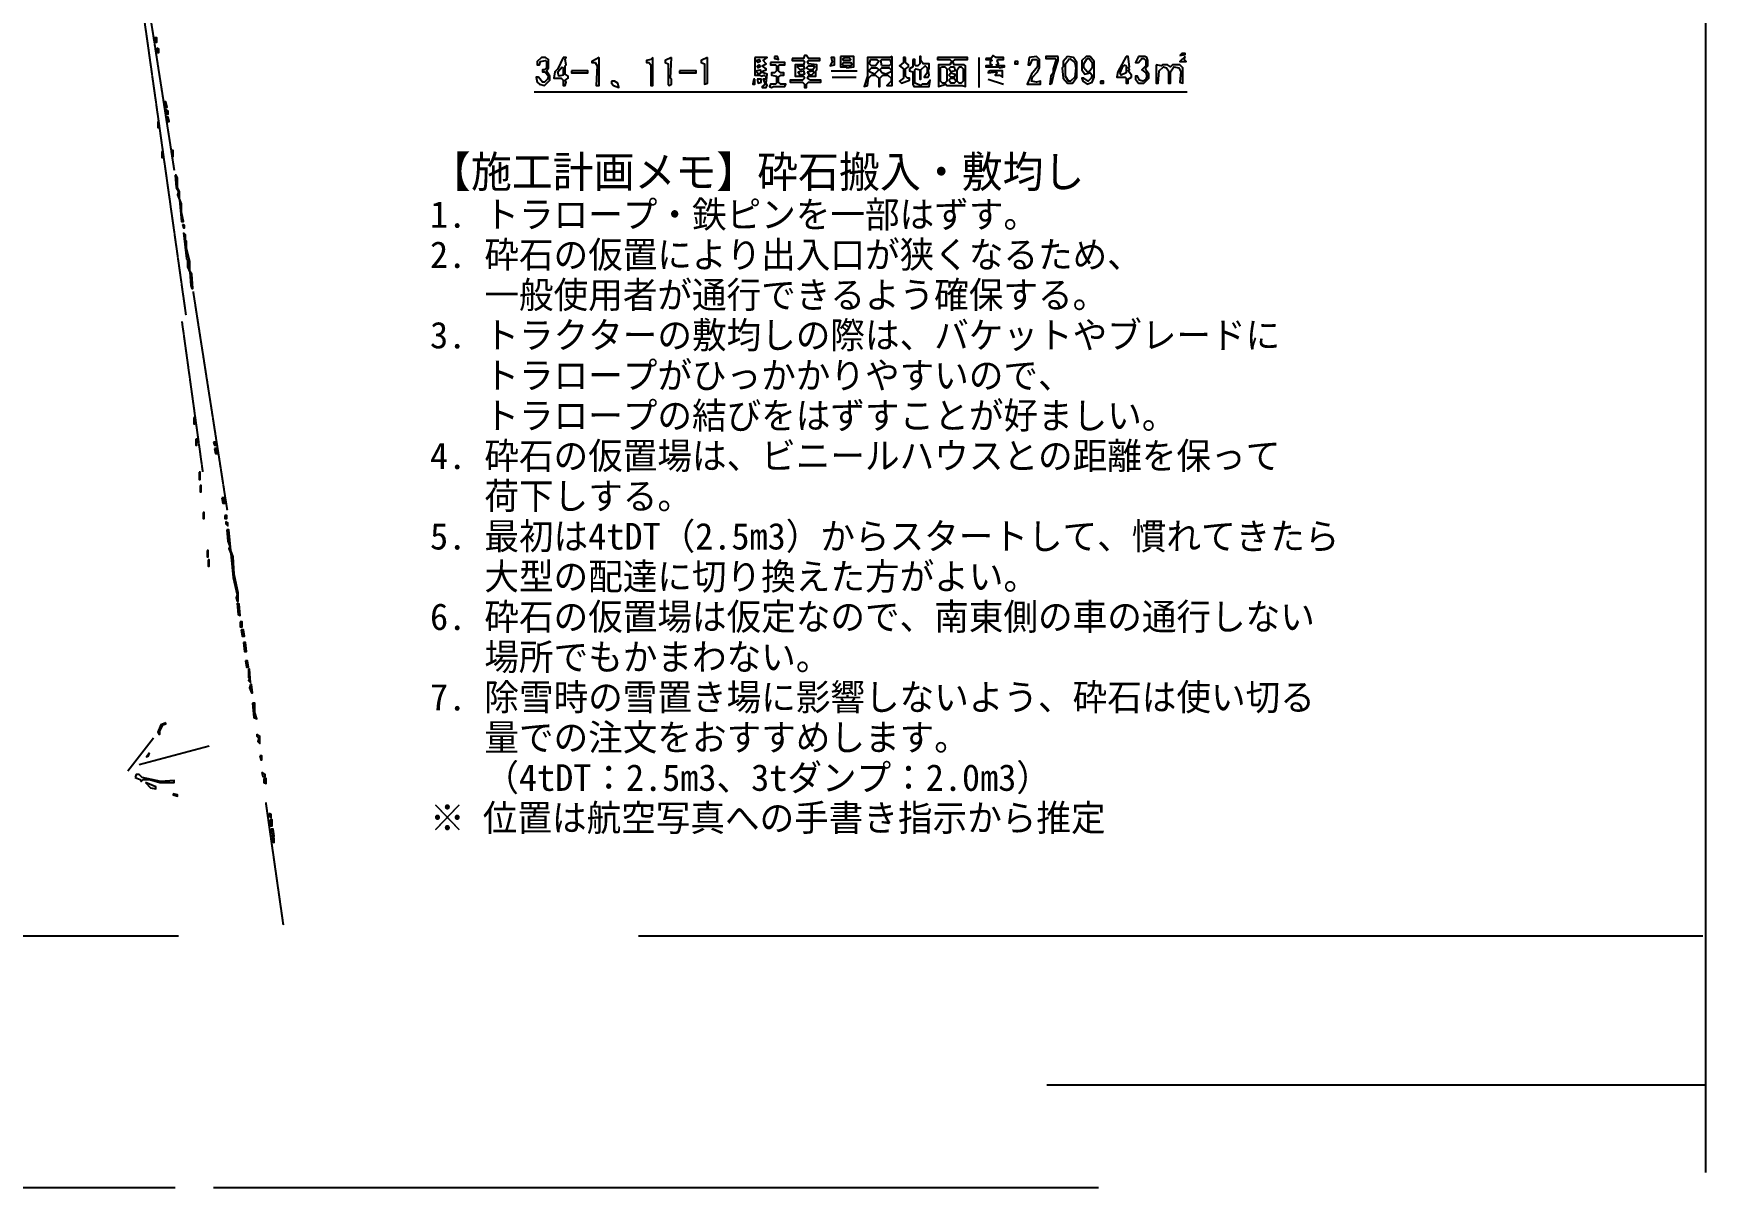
# Model space of a CAD drawing. Extents: x 11321 to 163025, y 6049 to 115321.
# Drawn here: x 107597 to 162877, y 6049 to 44203 of the extents above; entities that cross this region are included whole.
import ezdxf

# ---------------------------------------------------------------- set-up
doc = ezdxf.new("R2010")
doc.units = 0
doc.linetypes.add('DASHED', pattern=[1.524, 1.27, -0.254])
for name, color, linetype in [('CONSTRUCTION_PLAN', 1, 'Continuous'), ('DASHED_LINE', 3, 'DASHED'), ('SOLID_LINE', 7, 'Continuous'), ('TEXT_OUTLINE', 5, 'Continuous')]:
    doc.layers.add(name, color=color, linetype=linetype)

msp = doc.modelspace()

# ---------------------------------------------------------------- linework, layer by layer
at = {"layer": 'DASHED_LINE', "linetype": 'DASHED'}
for p, q in [((109961.1, 53850.3), (112634.5, 34893.4)), ((110851.1, 48642.2), (112247.1, 39684.6)), ((112873.1, 35668.1), (113998, 28449.8)), ((112502.7, 34675.1), (113189.9, 29711.6)), ((115275.4, 18776.9), (115855.1, 14719.1))]:
    msp.add_line(p, q, dxfattribs=at)
at = {"layer": 'SOLID_LINE'}
for p, q in [((162877.3, 57524.2), (162877.3, 6546.9)), ((138849.2, 43407.4), (138849.2, 42418.6)), ((133973.2, 42964.2), (134825.6, 42964.2)), ((134007.2, 42759.6), (134791.5, 42759.6)), ((139156.1, 42691.4), (139667.6, 42520.9)), ((124152.8, 42269.4), (145737.1, 42269.4)), ((111570.4, 20902.4), (110717.9, 19811.2)), ((113409.3, 20638.8), (111090.6, 20025)), ((41566.1, 14366.1), (112388.8, 14366.1)), ((127596.7, 14366.1), (162786.4, 14366.1)), ((141099.7, 9445.3), (162854.6, 9445.3)), ((53432.4, 6049.4), (112286.5, 6049.4)), ((113548.1, 6049.4), (142804.7, 6049.4))]:
    msp.add_line(p, q, dxfattribs=at)
at = {"layer": 'TEXT_OUTLINE'}
for points in [[(111604.5, 44055.3), (111638.6, 43918.9), (111672.7, 43918.9), (111672.7, 44055.3)], [(111672.7, 43714.3), (111672.7, 43577.9), (111740.9, 43577.9), (111740.9, 43680.2)], [(124391.5, 43407.4), (124255.1, 43271), (124255.1, 43168.7), (124323.3, 43168.7), (124357.4, 43271), (124527.9, 43305.1), (124562, 43271), (124562, 43066.5), (124493.8, 42998.3), (124425.6, 42998.3), (124425.6, 42930.1), (124493.8, 42930.1), (124630.2, 42793.7), (124596.1, 42691.4), (124493.8, 42589.1), (124425.6, 42589.1), (124289.2, 42759.6), (124221, 42759.6), (124255.1, 42589.1), (124323.3, 42520.9), (124493.8, 42486.8), (124664.3, 42657.3), (124664.3, 42793.7), (124562, 42964.2), (124630.2, 43066.5), (124630.2, 43339.2), (124527.9, 43407.4)], [(125107.5, 43407.4), (124937, 43032.4), (124834.7, 42930.1), (124800.6, 42725.5), (125039.3, 42725.5), (125107.5, 42657.3), (125107.5, 42486.8), (125175.7, 42486.8), (125209.8, 42589.1), (125175.7, 42657.3), (125278, 42725.5), (125278, 42793.7), (125175.7, 42861.9), (125175.7, 43134.6), (125209.8, 43168.7), (125175.7, 43339.2), (125209.8, 43407.4)], [(126301, 43407.4), (126062.3, 43271), (126062.3, 43236.9), (126164.6, 43236.9), (126232.8, 43134.6), (126198.7, 42486.8), (126301, 42486.8)], [(128074.1, 43407.4), (128005.9, 43339.2), (127869.5, 43305.1), (127869.5, 43236.9), (127937.7, 43236.9), (128005.9, 43168.7), (128005.9, 42486.8), (128074.1, 42486.8)], [(128687.9, 43407.4), (128483.3, 43305.1), (128483.3, 43236.9), (128585.6, 43202.8), (128585.6, 42520.9), (128619.7, 42486.8), (128687.9, 42520.9), (128687.9, 42691.4), (128653.8, 42725.5)], [(129881.3, 43407.4), (129676.7, 43305.1), (129676.7, 43236.9), (129779, 43202.8), (129779, 42520.9), (129881.3, 42555)], [(131449.9, 43407.4), (131449.9, 42827.8), (131620.4, 42827.8), (131654.5, 42793.7), (131756.7, 42827.8), (131824.9, 42759.6), (131790.8, 42691.4), (131722.6, 42691.4), (131790.8, 42520.9), (131688.5, 42452.7), (131688.5, 42418.6), (131824.9, 42418.6), (131859, 42486.8), (131824.9, 42555), (131859, 42861.9), (131722.6, 42896), (131722.6, 42964.2), (131824.9, 42998.3), (131824.9, 43032.4), (131688.5, 43134.6), (131824.9, 43202.8), (131722.6, 43305.1), (131859, 43407.4)], [(131484, 43305.1), (131586.3, 43339.2), (131620.4, 43271), (131552.2, 43236.9)], [(131518.1, 43134.6), (131586.3, 43168.7), (131620.4, 43100.6), (131552.2, 43066.5)], [(131961.3, 43236.9), (131961.3, 43168.7), (132131.8, 43168.7), (132165.9, 43134.6), (132165.9, 42964.2), (132097.7, 42896), (131995.4, 42896), (131995.4, 42827.8), (132165.9, 42793.7), (132165.9, 42555), (132131.8, 42520.9), (131961.3, 42520.9), (131927.2, 42452.7), (131995.4, 42418.6), (132063.6, 42452.7), (132438.7, 42452.7), (132472.8, 42520.9), (132302.3, 42520.9), (132234.1, 42589.1), (132234.1, 42759.6), (132302.3, 42827.8), (132404.6, 42827.8), (132404.6, 42896), (132302.3, 42896), (132234.1, 42964.2), (132234.1, 43134.6), (132268.2, 43168.7), (132438.7, 43168.7), (132438.7, 43236.9)], [(132097.7, 43441.5), (132097.7, 43373.3), (132234.1, 43339.2), (132200, 43441.5)], [(132677.4, 43373.3), (132677.4, 43305.1), (133052.5, 43305.1), (133086.6, 43271), (133052.5, 43168.7), (132779.7, 43168.7), (132779.7, 42793.7), (133052.5, 42793.7), (133086.6, 42725.5), (133018.4, 42657.3), (132609.2, 42657.3), (132609.2, 42589.1), (133018.4, 42589.1), (133086.6, 42520.9), (133086.6, 42418.6), (133154.8, 42418.6), (133154.8, 42520.9), (133223, 42589.1), (133632.2, 42589.1), (133632.2, 42657.3), (133291.2, 42657.3), (133188.9, 42725.5), (133223, 42793.7), (133461.7, 42793.7), (133461.7, 42964.2), (133495.8, 42998.3), (133495.8, 43168.7), (133223, 43202.8), (133188.9, 43271), (133223, 43305.1), (133598.1, 43305.1), (133598.1, 43373.3), (133223, 43373.3), (133154.8, 43475.6), (133086.6, 43475.6), (133052.5, 43373.3)], [(132847.9, 43100.6), (132882, 43134.6), (133052.5, 43134.6), (133086.6, 43032.4), (132950.2, 42998.3)], [(133154.8, 43066.5), (133223, 43134.6), (133393.5, 43134.6), (133427.6, 43100.6), (133359.4, 42998.3), (133257.1, 42998.3)], [(134075.4, 43407.4), (133973.2, 43407.4), (134007.2, 43271), (133939.1, 43134.6), (134075.4, 43168.7)], [(134280, 43441.5), (134280, 43100.6), (134450.5, 43100.6), (134484.6, 43066.5), (134723.3, 43100.6), (134723.3, 43441.5)], [(134348.2, 43339.2), (134416.4, 43407.4), (134552.8, 43407.4), (134621, 43339.2), (134586.9, 43305.1), (134382.3, 43305.1)], [(134348.2, 43202.8), (134382.3, 43236.9), (134621, 43236.9), (134655.1, 43168.7), (134621, 43134.6), (134382.3, 43134.6)], [(135985, 43441.5), (135916.8, 43407.4), (135166.6, 43407.4), (135166.6, 42793.7), (135064.3, 42452.7), (135166.6, 42486.8), (135200.7, 42725.5), (135303, 42827.8), (135439.4, 42827.8), (135541.7, 42725.5), (135541.7, 42452.7), (135575.8, 42452.7), (135575.8, 42725.5), (135678.1, 42827.8), (135848.6, 42827.8), (135950.9, 42725.5), (135950.9, 42623.2), (135814.5, 42486.8), (135985, 42486.8)], [(135234.8, 43202.8), (135268.9, 43339.2), (135473.5, 43339.2), (135541.7, 43271), (135439.4, 43134.6), (135303, 43134.6)], [(135609.9, 43305.1), (135644, 43339.2), (135916.8, 43339.2), (135950.9, 43202.8), (135882.7, 43134.6), (135644, 43134.6)], [(136428.2, 43407.4), (136360, 43407.4), (136360, 43236.9), (136223.7, 43134.6), (136360, 43032.4), (136360, 42725.5), (136223.7, 42623.2), (136291.9, 42555), (136564.6, 42657.3), (136564.6, 42725.5), (136496.4, 42725.5), (136428.2, 42793.7), (136428.2, 43032.4), (136530.5, 43100.6), (136530.5, 43168.7), (136428.2, 43236.9)], [(136666.9, 43339.2), (136666.9, 43100.6), (136564.6, 43032.4), (136564.6, 42964.2), (136666.9, 42930.1), (136666.9, 42520.9), (136701, 42452.7), (137212.5, 42452.7), (137246.6, 42657.3), (137144.3, 42520.9), (136973.8, 42520.9), (136939.7, 42486.8), (136735.1, 42555), (136735.1, 42998.3), (136769.2, 43032.4), (136905.6, 42998.3), (136905.6, 42691.4), (136939.7, 42691.4), (136939.7, 42998.3), (137076.1, 43134.6), (137144.3, 43066.5), (137144.3, 42896), (137042, 42759.6), (137178.4, 42759.6), (137212.5, 42827.8), (137178.4, 42998.3), (137212.5, 43032.4), (137212.5, 43202.8), (137007.9, 43202.8), (136939.7, 43305.1), (136939.7, 43441.5), (136905.6, 43441.5), (136905.6, 43202.8), (136837.4, 43134.6), (136769.2, 43134.6), (136735.1, 43168.7), (136735.1, 43339.2)], [(137485.3, 43407.4), (137485.3, 43339.2), (137894.5, 43339.2), (137962.7, 43271), (137894.5, 43168.7), (137519.4, 43168.7), (137519.4, 42452.7), (137758.1, 42520.9), (137792.2, 42486.8), (138303.7, 42486.8), (138406, 42452.7), (138406, 43134.6), (138371.9, 43168.7), (138030.9, 43168.7), (137996.8, 43271), (138065, 43339.2), (138474.2, 43339.2), (138474.2, 43407.4)], [(139087.9, 43373.3), (139087.9, 43339.2), (139258.4, 43339.2), (139292.5, 43305.1), (139224.3, 43271), (139224.3, 43202.8), (139292.5, 43168.7), (139258.4, 43134.6), (139087.9, 43134.6), (139087.9, 43100.6), (139497.1, 43100.6), (139531.2, 43066.5), (139701.7, 43100.6), (139701.7, 43134.6), (139463, 43134.6), (139428.9, 43168.7), (139497.1, 43202.8), (139463, 43305.1), (139497.1, 43339.2), (139667.6, 43339.2), (139667.6, 43407.4), (139428.9, 43407.4), (139326.6, 43475.6), (139258.4, 43373.3)], [(140042.7, 43271), (140042.7, 43202.8), (140145, 43202.8), (140145, 43271)], [(140520.1, 43407.4), (140486, 43168.7), (140554.2, 43168.7), (140622.4, 43339.2), (140758.8, 43339.2), (140792.9, 43305.1), (140792.9, 43100.6), (140588.3, 42861.9), (140451.9, 42520.9), (140895.2, 42520.9), (140895.2, 42623.2), (140758.8, 42589.1), (140588.3, 42623.2), (140622.4, 42759.6), (140792.9, 42930.1), (140861.1, 43066.5), (140861.1, 43339.2), (140758.8, 43441.5)], [(141474.8, 43441.5), (141065.6, 43441.5), (141065.6, 43373.3), (141372.5, 43373.3), (141406.6, 43339.2), (141304.3, 43032.4), (141304.3, 42896), (141236.1, 42793.7), (141202, 42520.9), (141270.2, 42555), (141338.4, 42896), (141474.8, 43305.1)], [(141781.7, 43441.5), (141645.3, 43271), (141645.3, 43100.6), (141611.2, 43066.5), (141645.3, 42725.5), (141781.7, 42555), (141952.2, 42555), (142088.6, 42759.6), (142088.6, 43236.9), (141986.3, 43407.4)], [(141849.9, 43373.3), (142020.4, 43236.9), (142054.5, 43066.5), (142020.4, 42759.6), (141884, 42623.2), (141815.8, 42623.2), (141713.5, 42793.7), (141713.5, 43202.8)], [(142531.9, 43441.5), (142395.5, 43441.5), (142259.1, 43305.1), (142259.1, 42998.3), (142361.4, 42861.9), (142531.9, 42896), (142600.1, 42827.8), (142566, 42725.5), (142463.7, 42623.2), (142327.3, 42725.5), (142259.1, 42725.5), (142293.2, 42623.2), (142429.6, 42520.9), (142600.1, 42589.1), (142668.3, 42759.6), (142668.3, 43271)], [(142429.6, 43373.3), (142497.8, 43373.3), (142600.1, 43236.9), (142600.1, 43066.5), (142497.8, 42930.1), (142429.6, 42930.1), (142327.3, 43066.5), (142327.3, 43202.8)], [(143725.3, 43441.5), (143452.5, 42930.1), (143418.4, 42759.6), (143691.2, 42759.6), (143725.3, 42725.5), (143725.3, 42555), (143793.5, 42555), (143793.5, 42691.4), (143895.8, 42759.6), (143895.8, 42827.8), (143793.5, 42964.2), (143827.6, 42998.3), (143793.5, 43066.5), (143827.6, 43100.6), (143793.5, 43441.5)], [(143691.2, 43168.7), (143725.3, 43134.6), (143725.3, 42896), (143554.8, 42827.8), (143520.7, 42896), (143623, 43134.6)], [(144134.5, 43441.5), (144032.2, 43236.9), (144134.5, 43236.9), (144236.8, 43373.3), (144305, 43373.3), (144373.2, 43305.1), (144373.2, 43134.6), (144236.8, 42998.3), (144373.2, 42896), (144407.3, 42793.7), (144373.2, 42691.4), (144270.9, 42623.2), (144168.6, 42657.3), (144100.4, 42793.7), (144032.2, 42793.7), (144032.2, 42691.4), (144134.5, 42555), (144305, 42555), (144475.5, 42725.5), (144475.5, 42861.9), (144373.2, 42998.3), (144373.2, 43066.5), (144441.4, 43134.6), (144441.4, 43305.1), (144407.3, 43407.4), (144339.1, 43441.5)], [(144714.2, 43168.7), (144714.2, 42555), (144782.4, 42555), (144816.5, 42964.2), (144952.9, 43100.6), (145055.2, 43066.5), (145123.4, 42964.2), (145123.4, 42555), (145191.6, 42555), (145191.6, 42930.1), (145293.9, 43100.6), (145464.4, 43066.5), (145532.6, 42930.1), (145498.5, 42589.1), (145600.8, 42555), (145600.8, 43066.5), (145498.5, 43168.7), (145259.8, 43168.7), (145191.6, 43100.6), (145089.3, 43168.7), (144918.8, 43168.7), (144884.7, 43134.6)], [(145498.5, 43475.6), (145668.9, 43509.7), (145668.9, 43543.8), (145566.7, 43543.8)], [(145668.9, 43441.5), (145498.5, 43271), (145703, 43271), (145634.9, 43339.2)], [(125073.4, 43100.6), (125107.5, 43066.5), (125107.5, 42827.8), (124971.1, 42793.7), (124937, 42930.1)], [(125380.3, 42964.2), (125380.3, 42896), (125925.9, 42896), (125925.9, 42964.2)], [(126710.2, 42623.2), (126710.2, 42555), (126778.4, 42486.8), (126948.9, 42418.6), (126914.8, 42555), (126812.5, 42623.2)], [(128960.7, 42964.2), (128960.7, 42896), (129506.2, 42896), (129506.2, 42964.2)], [(131449.9, 42691.4), (131415.8, 42691.4), (131381.7, 42520.9), (131449.9, 42520.9)], [(131484, 42964.2), (131620.4, 42998.3), (131654.5, 42896), (131552.2, 42861.9)], [(131518.1, 42691.4), (131552.2, 42555), (131654.5, 42589.1), (131654.5, 42691.4)], [(132882, 42930.1), (133052.5, 42964.2), (133086.6, 42861.9), (132950.2, 42827.8)], [(133188.9, 42930.1), (133359.4, 42964.2), (133393.5, 42896), (133325.3, 42827.8), (133257.1, 42827.8)], [(135234.8, 42930.1), (135234.8, 42998.3), (135303, 43066.5), (135473.5, 43066.5), (135541.7, 42998.3), (135405.3, 42861.9)], [(135575.8, 42998.3), (135644, 43066.5), (135882.7, 43066.5), (135950.9, 42998.3), (135950.9, 42930.1), (135780.4, 42861.9), (135644, 42896)], [(137621.7, 43100.6), (137724, 43100.6), (137792.2, 43032.4), (137792.2, 42623.2), (137724, 42555), (137655.8, 42555), (137587.6, 42623.2), (137587.6, 43066.5)], [(137860.4, 43032.4), (137928.6, 43100.6), (138030.9, 43100.6), (138065, 42964.2), (137928.6, 42930.1)], [(137860.4, 42827.8), (137928.6, 42896), (138065, 42861.9), (138030.9, 42759.6), (137928.6, 42759.6)], [(137860.4, 42657.3), (137928.6, 42725.5), (138030.9, 42725.5), (138099.1, 42623.2), (138030.9, 42555), (137928.6, 42555)], [(138201.4, 43100.6), (138269.6, 43100.6), (138337.8, 43032.4), (138337.8, 42623.2), (138269.6, 42555), (138201.4, 42555), (138133.2, 42623.2), (138133.2, 42998.3)], [(139156.1, 42930.1), (139156.1, 42896), (139428.9, 42930.1), (139463, 42896), (139394.8, 42827.8), (139531.2, 42827.8), (139633.5, 42759.6), (139633.5, 42964.2), (139224.3, 42964.2)], [(142872.9, 42623.2), (142872.9, 42555), (142975.2, 42555), (142975.2, 42623.2)], [(111911.4, 41941.2), (111945.5, 41770.7), (112013.7, 41770.7), (111979.6, 41941.2)], [(111979.6, 41702.5), (111979.6, 41532), (112047.8, 41532), (112047.8, 41634.3)], [(111706.8, 41293.3), (111706.8, 41088.7), (111740.9, 41088.7), (111740.9, 41293.3)], [(112013.7, 41429.7), (112013.7, 41293.3), (112081.9, 41293.3), (112047.8, 41429.7)], [(111843.2, 40304.5), (111843.2, 40099.9), (111877.3, 40099.9), (111877.3, 40304.5)], [(112150.1, 40338.6), (112184.2, 40134), (112218.3, 40134), (112218.3, 40338.6)], [(112286.5, 39520.2), (112320.6, 39111), (112388.8, 38974.6), (112354.7, 38872.3), (112422.9, 38701.8), (112491.1, 37985.8), (112559.3, 37985.8), (112491.1, 38292.7), (112491.1, 38565.4), (112422.9, 38735.9), (112422.9, 38974.6), (112354.7, 39111), (112354.7, 39417.9), (112320.6, 39520.2)], [(112525.2, 37883.5), (112559.3, 37781.2), (112593.4, 37781.2), (112593.4, 37849.4)], [(112559.3, 37610.7), (112661.6, 36758.2), (112695.7, 36724.1), (112695.7, 36485.4), (112763.9, 36314.9), (112798, 35871.7), (112832.1, 35769.4), (112866.2, 35769.4), (112832.1, 36246.7), (112763.9, 36349), (112763.9, 36655.9), (112661.6, 37099.2), (112661.6, 37337.9), (112627.5, 37372), (112627.5, 37542.5)], [(112900.3, 31507), (112900.3, 31302.5), (112934.4, 31302.5), (112934.4, 31507)], [(112968.5, 30791), (112968.5, 30586.4), (113002.6, 30586.4), (113002.6, 30791)], [(113548.1, 30688.7), (113582.2, 30586.4), (113650.4, 30586.4), (113616.3, 30688.7)], [(113582.2, 30484.1), (113616.3, 30313.6), (113684.5, 30313.6), (113650.4, 30484.1)], [(113070.7, 29699.8), (113070.7, 29461.1), (113104.8, 29461.1), (113104.8, 29699.8)], [(113104.8, 29256.5), (113104.8, 29052), (113138.9, 29052), (113138.9, 29256.5)], [(113820.9, 28847.4), (113855, 28676.9), (113923.2, 28676.9), (113889.1, 28847.4)], [(113207.1, 28370), (113207.1, 28165.4), (113241.2, 28165.4), (113241.2, 28370)], [(113923.2, 28267.7), (113923.2, 28165.4), (113991.4, 28165.4), (113991.4, 28267.7)], [(113957.3, 28063.1), (113957.3, 27994.9), (114025.5, 27926.7), (114025.5, 28029)], [(113991.4, 27790.3), (114025.5, 27415.2), (114093.7, 27244.7), (114059.6, 27176.5), (114127.8, 27006), (114196, 26221.8), (114332.4, 25642.1), (114298.3, 25539.8), (114332.4, 25437.5), (114366.5, 25437.5), (114366.5, 25710.3), (114230.1, 26324.1), (114196, 26903.7), (114127.8, 27108.3), (114059.6, 27790.3)], [(113343.5, 27108.3), (113343.5, 26903.7), (113377.6, 26903.7), (113377.6, 27108.3)], [(113377.6, 26801.4), (113377.6, 26596.9), (113411.7, 26596.9), (113411.7, 26801.4)], [(114332.4, 25369.3), (114366.5, 24994.2), (114434.7, 24960.1), (114400.6, 25335.2)], [(114434.7, 24755.5), (114434.7, 24585), (114502.9, 24585), (114502.9, 24755.5)], [(114468.8, 24482.7), (114502.9, 24278.2), (114571.1, 24278.2), (114537, 24482.7)], [(114537, 24073.6), (114571.1, 23766.7), (114639.3, 23766.7), (114605.2, 24073.6)], [(114605.2, 23459.8), (114639.3, 23255.2), (114707.5, 23255.2), (114673.4, 23459.8)], [(114707.5, 23187), (114707.5, 22914.2), (114741.6, 22880.1), (114707.5, 22811.9), (114775.7, 22743.7), (114741.6, 23187)], [(114775.7, 22675.5), (114741.6, 22573.2), (114809.8, 22402.7), (114843.9, 22402.7), (114809.8, 22675.5)], [(114843.9, 22061.8), (114878, 21584.4), (114980.3, 21550.3), (114912.1, 21754.9), (114912.1, 22061.8)], [(111979.6, 21413.9), (111809.1, 21345.7), (111706.8, 21107), (111740.9, 21038.8), (111775, 21038.8), (111775, 21141.1), (111877.3, 21345.7), (111979.6, 21379.8)], [(114980.3, 21038.8), (114980.3, 20970.6), (115048.5, 20902.4), (115014.4, 20800.1), (115082.6, 20731.9), (115082.6, 20970.6)], [(111434, 20425), (111331.7, 20288.6), (111399.9, 20322.7)], [(115082.6, 20322.7), (115116.7, 20186.3), (115150.8, 20186.3), (115150.8, 20322.7)], [(110956.6, 19606.7), (111127.1, 19538.5), (111161.2, 19470.3), (111229.4, 19538.5), (111434, 19538.5), (111775, 19436.2), (112252.4, 19436.2), (112252.4, 19504.4), (111809.1, 19470.3), (111195.3, 19606.7), (111093, 19709), (110990.7, 19709)], [(111297.6, 19436.2), (111468.1, 19265.7), (111638.6, 19231.6), (111638.6, 19299.8)], [(115150.8, 19777.2), (115184.9, 19640.8), (115253.1, 19640.8), (115253.1, 19709)], [(115219, 19572.6), (115219, 19436.2), (115287.2, 19402.1), (115287.2, 19572.6)], [(112218.3, 19061.1), (112218.3, 19027), (112354.7, 18992.9), (112354.7, 19027)], [(115389.4, 18413.2), (115389.4, 18310.9), (115457.6, 18276.8), (115457.6, 18379.1)], [(115423.5, 18208.6), (115423.5, 18004), (115491.7, 18004), (115491.7, 18208.6)], [(115457.6, 17901.7), (115457.6, 17765.3), (115525.8, 17731.2), (115491.7, 17663), (115559.9, 17663), (115525.8, 17901.7)], [(115491.7, 17594.8), (115491.7, 17492.5), (115559.9, 17458.5), (115559.9, 17594.8)]]:
    msp.add_lwpolyline(points, close=True, dxfattribs=at)

# ---------------------------------------------------------------- texts
at = {"layer": 'CONSTRUCTION_PLAN'}
for s, height, p in [('【施工計画メモ】砕石搬入・敷均し', 1040, (120708.8, 39111)), ('1. トラロープ・鉄ピンを一部はずす。', 880, (120708.8, 37781.2)), ('2. 砕石の仮置により出入口が狭くなるため、', 880, (120708.8, 36451.3)), ('   一般使用者が通行できるよう確保する。', 880, (120708.8, 35121.5)), ('3. トラクターの敷均しの際は、バケットやブレードに', 880, (120708.8, 33791.6)), ('   トラロープがひっかかりやすいので、', 880, (120708.8, 32461.8)), ('   トラロープの結びをはずすことが好ましい。', 880, (120708.8, 31132)), ('4. 砕石の仮置場は、ビニールハウスとの距離を保って', 880, (120708.8, 29802.1)), ('   荷下しする。', 880, (120708.8, 28472.3)), ('5. 最初は4tDT（2.5m3）からスタートして、慣れてきたら', 880, (120708.8, 27142.4)), ('   大型の配達に切り換えた方がよい。', 880, (120708.8, 25812.6)), ('6. 砕石の仮置場は仮定なので、南東側の車の通行しない', 880, (120708.8, 24482.7)), ('   場所でもかまわない。', 880, (120708.8, 23152.9)), ('7. 除雪時の雪置き場に影響しないよう、砕石は使い切る', 880, (120708.8, 21823.1)), ('   量での注文をおすすめします。', 880, (120708.8, 20493.2)), ('   （4tDT：2.5m3、3tダンプ：2.0m3）', 880, (120708.8, 19163.4)), ('※ 位置は航空写真への手書き指示から推定', 880, (120708.8, 17833.5))]:
    msp.add_text(s, height=height, dxfattribs=at).set_placement(p)

doc.saveas('drawing.dxf')
